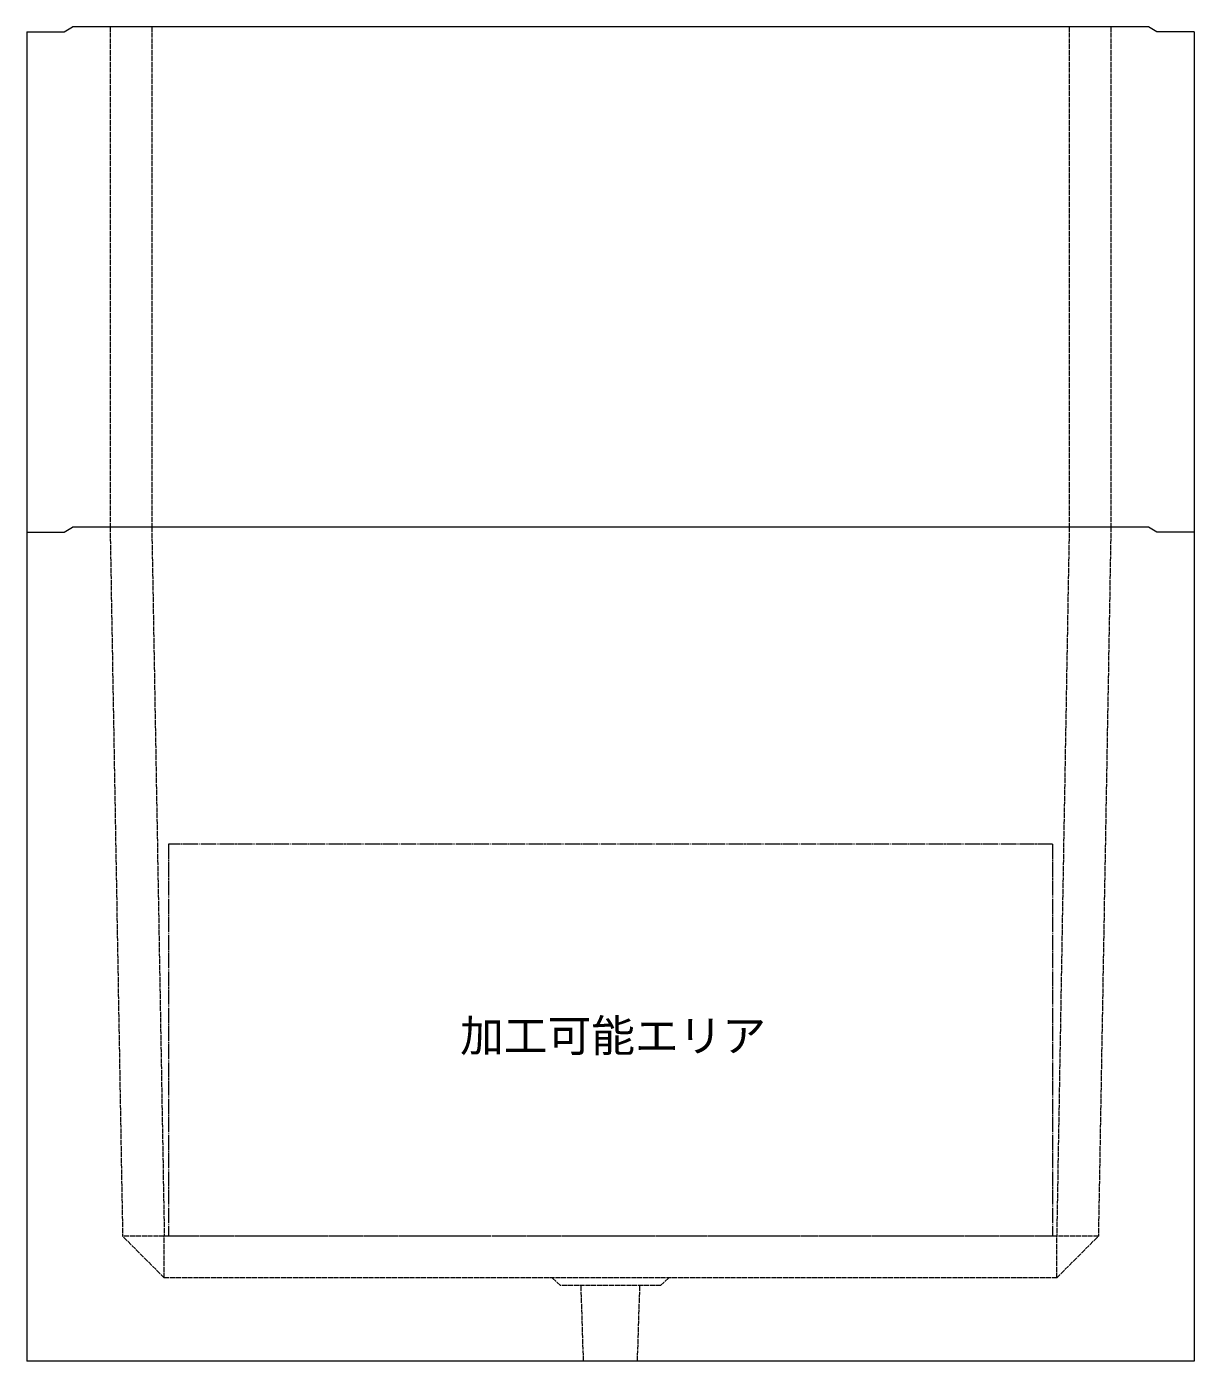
# Model space of a CAD drawing. Units: millimetres, scale not verified. Extents: x -4455 to 4455, y -3150 to 3150.
# Drawn here: x -745 to 655, y -1750 to -150 of the extents above; entities that cross this region are included whole.
import ezdxf
from ezdxf.enums import TextEntityAlignment as Align

# ---------------------------------------------------------------- set-up
doc = ezdxf.new("R2010")
doc.units = ezdxf.units.MM
doc.header["$LTSCALE"] = 20
doc.linetypes.add('LONG_DASHED1', pattern=[7, 6, -1])
doc.linetypes.add('LONG_DOUBLE_CHAIN', pattern=[21.8, 18, -1, 0.6, -0.6, 0.6, -1])
for name, color, linetype, lineweight in [('0-4_D-STR-TXT', 7, 'Continuous', 9), ('0-7_D-STR-STR5', 1, 'LONG_DOUBLE_CHAIN', 9), ('0-8_D-STR', 7, 'Continuous', 9)]:
    doc.layers.add(name, color=color, linetype=linetype, lineweight=lineweight)
doc.styles.add('ＭＳ ゴシック', font='')
doc.styles.get('ＭＳ ゴシック').set_extended_font_data('MS Gothic')

# ---------------------------------------------------------------- blocks, each defined once
blk = doc.blocks.new('A$C3FAD1E95')
at = {"layer": '0-7_D-STR-STR5'}
for p, q in [((10600, -7600), (10600, -17000)), ((10600, -17000), (-10600, -17000))]:
    blk.add_line(p, q, dxfattribs=at)
blk.add_lwpolyline([(10600, -7600), (-10600, -7600), (-10600, -17000)], dxfattribs=at)
at = {"layer": '0-8_D-STR'}
for p, q in [((-13100, -120), (-12900, 0)), ((-14000, -120), (-14000, -20000)), ((-14000, -120), (-13100, -120)), ((14000, -120), (13100, -120)), ((14000, -120), (14000, -20000)), ((14000, -20000), (-14000, -20000))]:
    blk.add_line(p, q, dxfattribs=at)
at = {"layer": '0-8_D-STR', "linetype": 'LONG_DASHED1'}
for p, q in [((-12000, 0), (-11700, -17000)), ((-11000, 0), (-10700, -17000)), ((11000, 0), (10700, -17000)), ((12000, 0), (11700, -17000)), ((-10700, -18000), (-11700, -17000)), ((11700, -17000), (-11700, -17000)), ((-10700, -18000), (-10700, -17000)), ((10700, -18000), (11700, -17000)), ((10700, -18000), (10700, -17000)), ((10700, -18000), (-10700, -18000)), ((-1200, -18180), (-1400, -18000)), ((1200, -18180), (-1200, -18180)), ((-647, -20000), (-705, -18180)), ((647, -20000), (705, -18180)), ((1200, -18180), (1400, -18000))]:
    blk.add_line(p, q, dxfattribs=at)
at = {"layer": '0-8_D-STR'}
blk.add_lwpolyline([(13100, -120), (12900, 0), (-12900, 0)], dxfattribs=at)
blk = doc.blocks.new('A$C63B24F7B')
at = {"layer": '0-8_D-STR'}
for p, q in [((-13100, -120), (-12900, 0)), ((-14000, -120), (-14000, -12120)), ((-14000, -120), (-13100, -120)), ((14000, -120), (13100, -120)), ((14000, -120), (14000, -12120)), ((-14000, -12120), (-13100, -12120)), ((-13100, -12120), (-12900, -12000)), ((14000, -12120), (13100, -12120))]:
    blk.add_line(p, q, dxfattribs=at)
at = {"layer": '0-8_D-STR', "linetype": 'LONG_DASHED1'}
for p, q in [((-12000, 0), (-12000, -12000)), ((-11000, 0), (-11000, -12000)), ((11000, 0), (11000, -12000)), ((12000, 0), (12000, -12000))]:
    blk.add_line(p, q, dxfattribs=at)
at = {"layer": '0-8_D-STR'}
for points in [[(13100, -120), (12900, 0), (-12900, 0)], [(13100, -12120), (12900, -12000), (-12900, -12000)]]:
    blk.add_lwpolyline(points, dxfattribs=at)
blk = doc.blocks.new('A$C324C66D3')
at = {"layer": '0-4_D-STR-TXT'}
blk.add_blockref('A$C63B24F7B', (0, 0), dxfattribs=at)

msp = doc.modelspace()

# ---------------------------------------------------------------- block references
at = {"layer": '0-8_D-STR', "xscale": 0.05, "yscale": 0.05}
for name, p in [('A$C324C66D3', (-45, -150)), ('A$C3FAD1E95', (-45, -750))]:
    msp.add_blockref(name, p, dxfattribs=at)

# ---------------------------------------------------------------- texts
at = {"layer": '0-7_D-STR-STR5', "style": 'ＭＳ ゴシック'}
msp.add_text('加工可能エリア', height=38.42, dxfattribs=at).set_placement((-225.31, -1390.37), align=Align.BOTTOM_LEFT)

doc.saveas('drawing.dxf')
